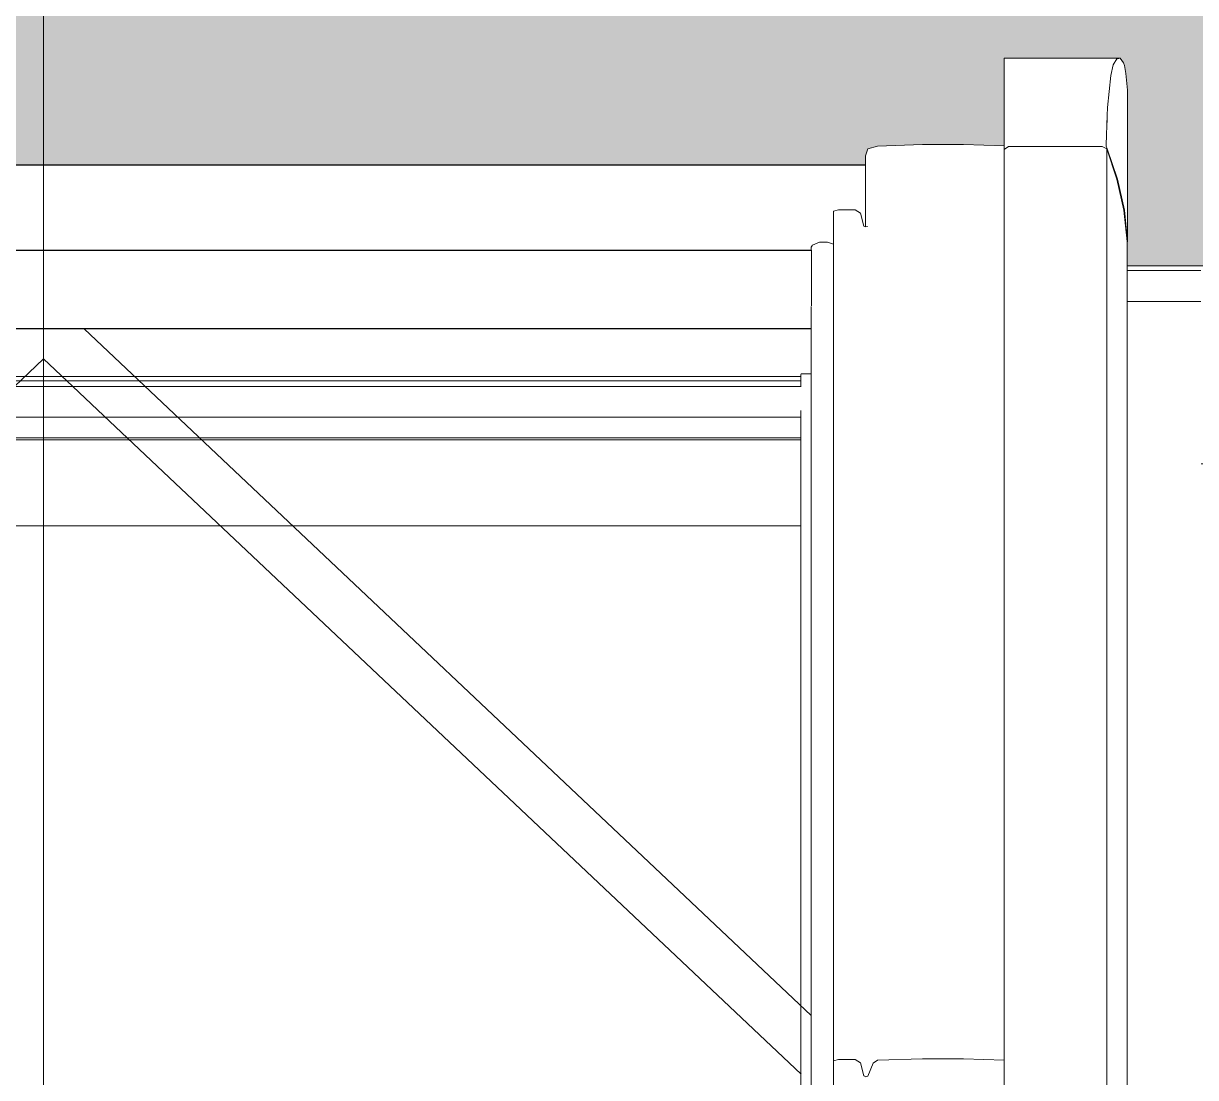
# Model space of a CAD drawing. Header units: metres. Extents: x -208 to 1512, y -277 to 123.
# Drawn here: x 13.6939 to 14.1542, y -2.5162 to -2.1023 of the extents above; entities that cross this region are included whole.
import ezdxf

# ---------------------------------------------------------------- set-up
doc = ezdxf.new("R2010")
doc.units = ezdxf.units.M
doc.header["$MEASUREMENT"] = 0
doc.linetypes.add('Wipeout_Contour', pattern=[1, 0, -1])
doc.layers.add('325 Dachfenster', color=7, linetype='Continuous')
doc.layers.add('330 Dachaufbau', color=7, linetype='Continuous')

# ---------------------------------------------------------------- blocks, each defined once
blk = doc.blocks.new('Dachfläche_22_4', base_point=(12.655, -4.6))
at = {"layer": '330 Dachaufbau', "linetype": 'Continuous', "lineweight": 0, "true_color": 0x000000}
h = blk.add_hatch(color=18, dxfattribs=at)
h.paths.add_polyline_path([(18.84003, -4.5), (18.83988, -4.54333), (18.83969, -4.6), (18.97043, -4.6), (18.98599, 0.07), (17.955, 0.07), (17.955, -0.77152), (16.205, -0.77152), (16.205, 0.07), (15.195, 0.07), (15.195, -0.4), (15.505, -0.4), (15.505, -0.73528), (12.655, -0.73528), (12.655, -4.5)])
h.paths.add_polyline_path([(17.93, -3.79873), (16.23, -3.79873), (16.23, -2.1975), (17.93, -2.1975)], flags=0)
h.paths.add_polyline_path([(14.99185, -2.1975), (14.99185, -3.79873), (13.29185, -3.79873), (13.29185, -2.1975)], flags=0)
at = {"color": 254, "linetype": 'Wipeout_Contour', "lineweight": 0, "ltscale": 57.309891}
blk.add_wipeout([(13.29185, -2.22224), (14.99185, -2.22224), (14.99185, -2.1975), (13.29185, -2.1975)], dxfattribs=at).dxf.layer = '330 Dachaufbau'
at = {"color": 254, "linetype": 'Wipeout_Contour', "lineweight": 0, "ltscale": 57.345708}
blk.add_wipeout([(13.29185, -2.27528), (14.99185, -2.27528), (14.99185, -2.2576), (13.29185, -2.2576)], dxfattribs=at).dxf.layer = '330 Dachaufbau'
at = {"layer": '330 Dachaufbau', "color": 7, "linetype": 'Continuous', "lineweight": 18, "flags": 128}
for points in [[(14.99185, -2.1975), (13.29185, -2.1975)], [(13.29185, -2.27528), (14.99185, -2.27528)]]:
    blk.add_lwpolyline(points, dxfattribs=at)
at = {"color": 254, "linetype": 'Wipeout_Contour', "lineweight": 0, "ltscale": 57.328997}
blk.add_wipeout([(13.29185, -2.2576), (14.99185, -2.2576), (14.99185, -2.22224), (13.29185, -2.22224)], dxfattribs=at).dxf.layer = '330 Dachaufbau'
blk = doc.blocks.new('DF Marker 27[475]_4', base_point=(13.70185, -2.22182))
at = {"layer": '325 Dachfenster', "color": 7, "linetype": 'Continuous', "lineweight": 13}
blk.add_line((13.70185, 1.53443), (13.70185, -4.11337), dxfattribs=at)
blk = doc.blocks.new('VELUX SlopeRoofBundle[17]_4')
at = {"color": 254, "linetype": 'Wipeout_Contour', "lineweight": 0, "ltscale": 55.547182}
blk.add_wipeout([(13.40035, -2.19134), (13.40035, -2.19156), (14.00335, -2.19156), (14.00335, -2.19134)], dxfattribs=at).dxf.layer = '325 Dachfenster'
at = {"color": 254, "linetype": 'Wipeout_Contour', "lineweight": 0, "ltscale": 111.091233}
blk.add_wipeout([(14.00335, -2.21235), (13.40035, -2.21235), (13.40035, -2.2132), (13.40045, -2.21347), (13.40045, -2.21425), (14.00325, -2.21425), (14.00325, -2.21347), (14.00335, -2.2132)], dxfattribs=at).dxf.layer = '325 Dachfenster'
at = {"color": 254, "linetype": 'Wipeout_Contour', "lineweight": 0, "ltscale": 55.565899}
blk.add_wipeout([(14.00325, -2.21934), (13.40045, -2.21934), (13.40045, -2.2221), (14.00325, -2.2221)], dxfattribs=at).dxf.layer = '325 Dachfenster'
at = {"color": 254, "linetype": 'Wipeout_Contour', "lineweight": 0, "ltscale": 146.778383}
blk.add_wipeout([(14.12735, -2.22338), (14.12735, -2.75824), (14.12755, -2.76012), (14.12755, -2.76014), (14.12815, -2.76329), (14.12945, -2.77719), (14.12945, -2.79316), (14.12948, -2.84047), (14.14185, -2.84047), (14.14185, -2.22338)], dxfattribs=at).dxf.layer = '325 Dachfenster'
at = {"color": 254, "linetype": 'Wipeout_Contour', "lineweight": 0, "ltscale": 57.04864}
blk.add_wipeout([(14.01205, -2.50968), (14.01205, -2.69331), (14.01395, -2.69331), (14.01395, -2.50919)], dxfattribs=at).dxf.layer = '325 Dachfenster'
at = {"color": 254, "linetype": 'Wipeout_Contour', "lineweight": 0, "ltscale": 57.095247}
blk.add_wipeout([(14.02395, -2.51562), (14.02395, -2.69331), (14.02475, -2.69331), (14.02475, -2.51591)], dxfattribs=at).dxf.layer = '325 Dachfenster'
at = {"color": 254, "linetype": 'Wipeout_Contour', "lineweight": 0, "ltscale": 55.55074}
blk.add_wipeout([(13.40035, -2.20216), (14.00335, -2.20216), (14.00335, -2.19156), (13.40035, -2.19156)], dxfattribs=at).dxf.layer = '325 Dachfenster'
at = {"color": 254, "linetype": 'Wipeout_Contour', "lineweight": 0, "ltscale": 55.558407}
blk.add_wipeout([(13.40035, -2.2115), (14.00335, -2.2115), (14.00335, -2.20648), (13.40035, -2.20648)], dxfattribs=at).dxf.layer = '325 Dachfenster'
at = {"color": 254, "linetype": 'Wipeout_Contour', "lineweight": 0, "ltscale": 72.007707}
blk.add_wipeout([(14.12735, -2.21296), (14.12735, -2.22338), (14.14185, -2.22338), (14.14185, -2.21147), (14.12735, -2.21148)], dxfattribs=at).dxf.layer = '325 Dachfenster'
at = {"color": 254, "linetype": 'Wipeout_Contour', "lineweight": 0, "ltscale": 55.562609}
blk.add_wipeout([(13.40045, -2.21531), (13.40045, -2.21595), (14.00325, -2.21595), (14.00325, -2.21531)], dxfattribs=at).dxf.layer = '325 Dachfenster'
at = {"color": 254, "linetype": 'Wipeout_Contour', "lineweight": 0, "ltscale": 55.56678}
blk.add_wipeout([(13.40045, -2.2221), (13.40045, -2.22217), (14.00325, -2.22217), (14.00325, -2.2221)], dxfattribs=at).dxf.layer = '325 Dachfenster'
at = {"color": 254, "linetype": 'Wipeout_Contour', "lineweight": 0, "ltscale": 57.098329}
blk.add_wipeout([(14.02475, -2.51591), (14.02475, -2.69331), (14.02555, -2.69331), (14.02555, -2.51569)], dxfattribs=at).dxf.layer = '325 Dachfenster'
at = {"color": 254, "linetype": 'Wipeout_Contour', "lineweight": 0, "ltscale": 55.555417}
blk.add_wipeout([(13.40035, -2.20216), (13.40035, -2.20648), (14.00335, -2.20648), (14.00335, -2.20216)], dxfattribs=at).dxf.layer = '325 Dachfenster'
at = {"color": 254, "linetype": 'Wipeout_Contour', "lineweight": 0, "ltscale": 55.56207}
blk.add_wipeout([(13.40045, -2.21425), (13.40045, -2.21531), (14.00325, -2.21531), (14.00325, -2.21425)], dxfattribs=at).dxf.layer = '325 Dachfenster'
at = {"color": 254, "linetype": 'Wipeout_Contour', "lineweight": 0, "ltscale": 142.146392}
blk.add_wipeout([(14.14185, -2.22338), (14.14185, -2.84047), (14.15423, -2.84047), (14.15425, -2.79316), (14.15425, -2.77719), (14.15555, -2.76329), (14.15615, -2.76014), (14.15615, -2.76012), (14.15635, -2.75824), (14.15635, -2.22338)], dxfattribs=at).dxf.layer = '325 Dachfenster'
at = {"color": 254, "linetype": 'Wipeout_Contour', "lineweight": 0, "ltscale": 57.106828}
blk.add_wipeout([(14.02555, -2.51569), (14.02555, -2.69331), (14.02755, -2.69331), (14.02755, -2.51053)], dxfattribs=at).dxf.layer = '325 Dachfenster'
at = {"color": 254, "linetype": 'Wipeout_Contour', "lineweight": 0, "ltscale": 55.560236}
blk.add_wipeout([(13.40035, -2.21235), (14.00335, -2.21235), (14.00335, -2.2115), (13.40035, -2.2115)], dxfattribs=at).dxf.layer = '325 Dachfenster'
at = {"color": 254, "linetype": 'Wipeout_Contour', "lineweight": 0, "ltscale": 71.102091}
blk.add_wipeout([(14.15635, -2.21148), (14.14185, -2.21147), (14.14185, -2.22338), (14.15635, -2.22338), (14.15635, -2.21296)], dxfattribs=at).dxf.layer = '325 Dachfenster'
at = {"color": 254, "linetype": 'Wipeout_Contour', "lineweight": 0, "ltscale": 55.564149}
blk.add_wipeout([(13.40045, -2.21666), (13.40045, -2.21934), (14.00325, -2.21934), (14.00325, -2.21666)], dxfattribs=at).dxf.layer = '325 Dachfenster'
at = {"color": 254, "linetype": 'Wipeout_Contour', "lineweight": 0, "ltscale": 57.094332}
blk.add_wipeout([(14.02265, -2.51046), (14.02265, -2.69331), (14.02395, -2.69331), (14.02395, -2.51562)], dxfattribs=at).dxf.layer = '325 Dachfenster'
at = {"color": 254, "linetype": 'Wipeout_Contour', "lineweight": 0, "ltscale": 57.109992}
blk.add_wipeout([(14.02755, -2.51053), (14.02755, -2.69331), (14.02935, -2.69331), (14.02935, -2.50947)], dxfattribs=at).dxf.layer = '325 Dachfenster'
at = {"color": 254, "linetype": 'Wipeout_Contour', "lineweight": 0, "ltscale": 55.563041}
blk.add_wipeout([(13.40045, -2.21595), (13.40045, -2.21666), (14.00325, -2.21666), (14.00325, -2.21595)], dxfattribs=at).dxf.layer = '325 Dachfenster'
at = {"color": 254, "linetype": 'Wipeout_Contour', "lineweight": 0, "ltscale": 57.083255}
blk.add_wipeout([(14.02055, -2.50919), (14.02055, -2.69331), (14.02265, -2.69331), (14.02265, -2.51046)], dxfattribs=at).dxf.layer = '325 Dachfenster'
at = {"color": 254, "linetype": 'Wipeout_Contour', "lineweight": 0, "ltscale": 57.14765}
blk.add_wipeout([(14.02935, -2.50947), (14.02935, -2.69331), (14.04695, -2.69331), (14.04695, -2.50891)], dxfattribs=at).dxf.layer = '325 Dachfenster'
at = {"color": 254, "linetype": 'Wipeout_Contour', "lineweight": 0, "ltscale": 56.921578}
blk.add_wipeout([(14.02475, -2.18222), (14.02395, -2.18194), (14.02395, -2.51562), (14.02475, -2.51591)], dxfattribs=at).dxf.layer = '325 Dachfenster'
at = {"color": 254, "linetype": 'Wipeout_Contour', "lineweight": 0, "ltscale": 57.064933}
blk.add_wipeout([(14.01395, -2.69331), (14.02055, -2.69331), (14.02055, -2.50919), (14.01395, -2.50919)], dxfattribs=at).dxf.layer = '325 Dachfenster'
at = {"color": 254, "linetype": 'Wipeout_Contour', "lineweight": 0, "ltscale": 57.21352}
blk.add_wipeout([(14.04695, -2.50891), (14.04695, -2.69331), (14.06315, -2.69331), (14.06315, -2.50891)], dxfattribs=at).dxf.layer = '325 Dachfenster'
at = {"color": 254, "linetype": 'Wipeout_Contour', "lineweight": 0, "ltscale": 56.872592}
blk.add_wipeout([(14.01205, -2.176), (14.01205, -2.50968), (14.01395, -2.50919), (14.01395, -2.1755)], dxfattribs=at).dxf.layer = '325 Dachfenster'
at = {"color": 254, "linetype": 'Wipeout_Contour', "lineweight": 0, "ltscale": 56.927346}
blk.add_wipeout([(14.02755, -2.17681), (14.02555, -2.18197), (14.02555, -2.51569), (14.02755, -2.51053)], dxfattribs=at).dxf.layer = '325 Dachfenster'
at = {"color": 254, "linetype": 'Wipeout_Contour', "lineweight": 0, "ltscale": 71.207493}
blk.add_wipeout([(14.06315, -2.69331), (14.07905, -2.69331), (14.07905, -2.67954), (14.07905, -2.50942), (14.06315, -2.50891)], dxfattribs=at).dxf.layer = '325 Dachfenster'
at = {"color": 254, "linetype": 'Wipeout_Contour', "lineweight": 0, "ltscale": 57.101636}
blk.add_wipeout([(14.06315, -2.50891), (14.07905, -2.50942), (14.07905, -2.1757), (14.06315, -2.17519)], dxfattribs=at).dxf.layer = '325 Dachfenster'
at = {"color": 254, "linetype": 'Wipeout_Contour', "lineweight": 0, "ltscale": 84.432177}
blk.add_wipeout([(14.02475, -2.18222), (14.02475, -2.51591), (14.02555, -2.51569), (14.02555, -2.18197), (14.02545, -2.182), (14.02545, -2.18204)], dxfattribs=at).dxf.layer = '325 Dachfenster'
at = {"color": 254, "linetype": 'Wipeout_Contour', "lineweight": 0, "ltscale": 56.914834}
blk.add_wipeout([(14.02395, -2.18194), (14.02265, -2.17678), (14.02265, -2.51046), (14.02395, -2.51562)], dxfattribs=at).dxf.layer = '325 Dachfenster'
at = {"color": 254, "linetype": 'Wipeout_Contour', "lineweight": 0, "ltscale": 56.933723}
blk.add_wipeout([(14.02755, -2.51053), (14.02935, -2.50947), (14.02935, -2.17575), (14.02755, -2.17681)], dxfattribs=at).dxf.layer = '325 Dachfenster'
at = {"layer": '325 Dachfenster', "linetype": 'Continuous', "lineweight": 0, "flags": 128}
for points in [[(14.02395, -2.51562), (14.02475, -2.51591)], [(14.02475, -2.51591), (14.02555, -2.51569)]]:
    blk.add_lwpolyline(points, dxfattribs=at)
at = {"color": 254, "linetype": 'Wipeout_Contour', "lineweight": 0, "ltscale": 56.889354}
blk.add_wipeout([(14.01395, -2.1755), (14.01395, -2.50919), (14.02055, -2.50919), (14.02055, -2.1755)], dxfattribs=at).dxf.layer = '325 Dachfenster'
at = {"color": 254, "linetype": 'Wipeout_Contour', "lineweight": 0, "ltscale": 56.971724}
blk.add_wipeout([(14.02935, -2.17575), (14.02935, -2.50947), (14.04695, -2.50891), (14.04695, -2.17519)], dxfattribs=at).dxf.layer = '325 Dachfenster'
at = {"layer": '325 Dachfenster', "linetype": 'Continuous', "lineweight": 0, "flags": 128}
for points in [[(14.02555, -2.51569), (14.02755, -2.51053)], [(14.02755, -2.51053), (14.02935, -2.50947)]]:
    blk.add_lwpolyline(points, dxfattribs=at)
at = {"color": 254, "linetype": 'Wipeout_Contour', "lineweight": 0, "ltscale": 56.906653}
blk.add_wipeout([(14.02055, -2.50919), (14.02265, -2.51046), (14.02265, -2.17678), (14.02055, -2.1755)], dxfattribs=at).dxf.layer = '325 Dachfenster'
at = {"color": 254, "linetype": 'Wipeout_Contour', "lineweight": 0, "ltscale": 57.038283}
blk.add_wipeout([(14.04695, -2.50891), (14.06315, -2.50891), (14.06315, -2.17519), (14.04695, -2.17519)], dxfattribs=at).dxf.layer = '325 Dachfenster'
at = {"layer": '325 Dachfenster', "linetype": 'Continuous', "lineweight": 0, "flags": 128}
for points in [[(14.02055, -2.50919), (14.02265, -2.51046)], [(14.02265, -2.51046), (14.02395, -2.51562)]]:
    blk.add_lwpolyline(points, dxfattribs=at)
at = {"color": 254, "linetype": 'Wipeout_Contour', "lineweight": 0, "ltscale": 99.332721}
blk.add_wipeout([(14.02455, -2.18215), (14.02475, -2.18222), (14.02545, -2.18204), (14.02545, -2.182), (14.02553, -2.18198), (14.02555, -2.1819), (14.02455, -2.15426)], dxfattribs=at).dxf.layer = '325 Dachfenster'
at = {"color": 254, "linetype": 'Wipeout_Contour', "lineweight": 0, "ltscale": 57.114489}
blk.add_wipeout([(14.02455, -2.15426), (14.02555, -2.1819), (14.02755, -2.17681), (14.02556, -2.15159)], dxfattribs=at).dxf.layer = '325 Dachfenster'
at = {"color": 254, "linetype": 'Wipeout_Contour', "lineweight": 0, "ltscale": 42.655578}
blk.add_wipeout([(14.02555, -2.1515), (14.02755, -2.17681), (14.02935, -2.17575)], dxfattribs=at).dxf.layer = '325 Dachfenster'
at = {"color": 254, "linetype": 'Wipeout_Contour', "lineweight": 0, "ltscale": 42.02773}
blk.add_wipeout([(14.02555, -2.1515), (14.02455, -2.15426), (14.02556, -2.15159)], dxfattribs=at).dxf.layer = '325 Dachfenster'
at = {"color": 254, "linetype": 'Wipeout_Contour', "lineweight": 0, "ltscale": 42.043318}
blk.add_wipeout([(14.02555, -2.1515), (14.02935, -2.17575), (14.02935, -2.15044)], dxfattribs=at).dxf.layer = '325 Dachfenster'
at = {"layer": '325 Dachfenster', "linetype": 'Continuous', "lineweight": 0, "flags": 128}
blk.add_lwpolyline([(14.02455, -2.15426), (14.02555, -2.1515)], dxfattribs=at)
at = {"color": 254, "linetype": 'Wipeout_Contour', "lineweight": 0, "ltscale": 56.849141}
blk.add_wipeout([(14.02935, -2.17575), (14.04695, -2.17519), (14.04695, -2.14987), (14.02935, -2.15044)], dxfattribs=at).dxf.layer = '325 Dachfenster'
at = {"color": 254, "linetype": 'Wipeout_Contour', "lineweight": 0, "ltscale": 55.526549}
blk.add_wipeout([(14.02455, -2.15783), (13.37915, -2.15783), (13.37915, -2.1579), (14.02455, -2.1579)], dxfattribs=at).dxf.layer = '325 Dachfenster'
at = {"color": 254, "linetype": 'Wipeout_Contour', "lineweight": 0, "ltscale": 56.91743}
blk.add_wipeout([(14.06315, -2.14987), (14.04695, -2.14987), (14.04695, -2.17519), (14.06315, -2.17519)], dxfattribs=at).dxf.layer = '325 Dachfenster'
at = {"color": 254, "linetype": 'Wipeout_Contour', "lineweight": 0, "ltscale": 55.53045}
blk.add_wipeout([(13.37915, -2.1579), (13.37915, -2.16985), (14.02455, -2.16985), (14.02455, -2.1579)], dxfattribs=at).dxf.layer = '325 Dachfenster'
at = {"layer": '325 Dachfenster', "linetype": 'Continuous', "lineweight": 0, "flags": 128}
blk.add_lwpolyline([(13.37915, -2.15783), (14.02455, -2.15783)], dxfattribs=at)
at = {"color": 254, "linetype": 'Wipeout_Contour', "lineweight": 0, "ltscale": 56.979864}
blk.add_wipeout([(14.06315, -2.17519), (14.07905, -2.1757), (14.07905, -2.15039), (14.06315, -2.14987)], dxfattribs=at).dxf.layer = '325 Dachfenster'
at = {"color": 254, "linetype": 'Wipeout_Contour', "lineweight": 0, "ltscale": 222.153629}
blk.add_wipeout([(14.02455, -2.16985), (13.37915, -2.16985), (13.37915, -2.18215), (13.37975, -2.18194), (13.38105, -2.17678), (13.38315, -2.1755), (13.38975, -2.1755), (13.39165, -2.176), (13.39165, -2.18441), (14.01205, -2.18441), (14.01205, -2.176), (14.01395, -2.1755), (14.02055, -2.1755), (14.02265, -2.17678), (14.02395, -2.18194), (14.02455, -2.18215)], dxfattribs=at).dxf.layer = '325 Dachfenster'
at = {"layer": '325 Dachfenster', "linetype": 'Continuous', "lineweight": 0, "flags": 128}
for points in [[(14.01205, -2.176), (14.01395, -2.1755), (14.02055, -2.1755)], [(14.02055, -2.1755), (14.02265, -2.17678)]]:
    blk.add_lwpolyline(points, dxfattribs=at)
at = {"color": 254, "linetype": 'Wipeout_Contour', "lineweight": 0, "ltscale": 196.674284}
blk.add_wipeout([(14.07905, -2.15046), (14.07905, -2.15186), (14.08075, -2.15061), (14.11755, -2.15061), (14.11935, -2.15157), (14.12335, -2.16352), (14.12605, -2.17569), (14.12735, -2.18793), (14.12735, -2.18808), (14.12755, -2.18793), (14.12625, -2.17569), (14.12355, -2.16352), (14.11955, -2.15157), (14.11913, -2.15046)], dxfattribs=at).dxf.layer = '325 Dachfenster'
at = {"color": 254, "linetype": 'Wipeout_Contour', "lineweight": 0, "ltscale": 57.91345}
blk.add_wipeout([(14.02555, -2.1819), (14.02553, -2.18198), (14.02555, -2.18197), (14.02755, -2.17681)], dxfattribs=at).dxf.layer = '325 Dachfenster'
at = {"color": 254, "linetype": 'Wipeout_Contour', "lineweight": 0, "ltscale": 194.568205}
blk.add_wipeout([(13.39165, -2.18441), (13.39165, -2.18898), (13.39405, -2.18816), (13.39715, -2.18823), (13.39995, -2.18936), (13.40045, -2.19021), (13.40045, -2.19134), (14.00325, -2.19134), (14.00325, -2.19021), (14.00375, -2.18936), (14.00655, -2.18823), (14.00965, -2.18816), (14.01205, -2.18898), (14.01205, -2.18441)], dxfattribs=at).dxf.layer = '325 Dachfenster'
at = {"layer": '325 Dachfenster', "linetype": 'Continuous', "lineweight": 0, "flags": 128}
for points in [[(14.02455, -2.18215), (14.02455, -2.15426)], [(14.02265, -2.17678), (14.02395, -2.18194)], [(14.02395, -2.18194), (14.02475, -2.18222)], [(14.02475, -2.18222), (14.02545, -2.18204)], [(14.02545, -2.18204), (14.02545, -2.182)], [(14.02553, -2.18198), (14.02555, -2.1819)]]:
    blk.add_lwpolyline(points, dxfattribs=at)
at = {"color": 254, "linetype": 'Wipeout_Contour', "lineweight": 0, "ltscale": 85.369702}
blk.add_wipeout([(14.12355, -2.16352), (14.12625, -2.17569), (14.12625, -2.11886), (14.12586, -2.11774), (14.12455, -2.11589), (14.12355, -2.11619)], dxfattribs=at).dxf.layer = '325 Dachfenster'
at = {"color": 254, "linetype": 'Wipeout_Contour', "lineweight": 0, "ltscale": 114.937063}
blk.add_wipeout([(14.00325, -2.21347), (14.00325, -2.69331), (14.00375, -2.69331), (14.00375, -2.18936), (14.00325, -2.19021), (14.00325, -2.19134), (14.00335, -2.19134), (14.00335, -2.2132)], dxfattribs=at).dxf.layer = '325 Dachfenster'
at = {"color": 254, "linetype": 'Wipeout_Contour', "lineweight": 0, "ltscale": 114.250777}
blk.add_wipeout([(14.11955, -2.13852), (14.11955, -2.15157), (14.12355, -2.16352), (14.12355, -2.11619), (14.12326, -2.11624), (14.12185, -2.11859), (14.12089, -2.1228), (14.11968, -2.13533)], dxfattribs=at).dxf.layer = '325 Dachfenster'
at = {"color": 254, "linetype": 'Wipeout_Contour', "lineweight": 0, "ltscale": 71.49732}
blk.add_wipeout([(14.12625, -2.11886), (14.12625, -2.17569), (14.12755, -2.18793), (14.12755, -2.12852), (14.12679, -2.12203)], dxfattribs=at).dxf.layer = '325 Dachfenster'
at = {"color": 254, "linetype": 'Wipeout_Contour', "lineweight": 0, "ltscale": 56.915374}
blk.add_wipeout([(14.00375, -2.69331), (14.00655, -2.69331), (14.00655, -2.18823), (14.00375, -2.18936)], dxfattribs=at).dxf.layer = '325 Dachfenster'
at = {"layer": '325 Dachfenster', "linetype": 'Continuous', "lineweight": 0, "flags": 128}
for points in [[(14.00325, -2.19021), (14.00375, -2.18936)], [(14.00325, -2.19021), (14.00325, -2.19134)], [(13.40035, -2.19134), (14.00335, -2.19134)], [(14.00335, -2.19156), (14.00335, -2.19134)], [(14.00335, -2.2132), (14.00335, -2.21235), (14.00335, -2.2115), (14.00335, -2.20648), (14.00335, -2.20216), (14.00335, -2.19156)]]:
    blk.add_lwpolyline(points, dxfattribs=at)
at = {"color": 254, "linetype": 'Wipeout_Contour', "lineweight": 0, "ltscale": 70.964969}
blk.add_wipeout([(14.07905, -2.11589), (14.07905, -2.11624), (14.12326, -2.11624), (14.12355, -2.11619), (14.12455, -2.11589)], dxfattribs=at).dxf.layer = '325 Dachfenster'
at = {"color": 254, "linetype": 'Wipeout_Contour', "lineweight": 0, "ltscale": 57.102077}
blk.add_wipeout([(14.07905, -2.13533), (14.11968, -2.13533), (14.12089, -2.1228), (14.07905, -2.1228)], dxfattribs=at).dxf.layer = '325 Dachfenster'
at = {"color": 254, "linetype": 'Wipeout_Contour', "lineweight": 0, "ltscale": 72.242469}
blk.add_wipeout([(14.12605, -2.17569), (14.12605, -2.74698), (14.12625, -2.74788), (14.12735, -2.75824), (14.12735, -2.18793)], dxfattribs=at).dxf.layer = '325 Dachfenster'
at = {"color": 254, "linetype": 'Wipeout_Contour', "lineweight": 0, "ltscale": 56.926531}
blk.add_wipeout([(14.00655, -2.18823), (14.00655, -2.69331), (14.00965, -2.69331), (14.00965, -2.18816)], dxfattribs=at).dxf.layer = '325 Dachfenster'
at = {"color": 254, "linetype": 'Wipeout_Contour', "lineweight": 0, "ltscale": 111.538989}
blk.add_wipeout([(13.40045, -2.49183), (13.40045, -2.51658), (13.58759, -2.69331), (13.81611, -2.69331), (14.00325, -2.51658), (14.00325, -2.49183), (13.71773, -2.22217), (13.68598, -2.22217)], dxfattribs=at).dxf.layer = '325 Dachfenster'
at = {"layer": '325 Dachfenster', "linetype": 'Continuous', "lineweight": 0}
blk.add_line((13.70185, 1.53443), (13.70185, -4.11337), dxfattribs=at)
at = {"layer": '325 Dachfenster', "linetype": 'Continuous', "lineweight": 0, "flags": 128}
for points in [[(14.00375, -2.18936), (14.00655, -2.18823)], [(13.70185, -2.23405), (13.6904, -2.24487), (13.68066, -2.25406), (13.40442, -2.51496)]]:
    blk.add_lwpolyline(points, dxfattribs=at)
at = {"color": 254, "linetype": 'Wipeout_Contour', "lineweight": 0, "ltscale": 57.092859}
blk.add_wipeout([(14.07905, -2.1228), (14.12089, -2.1228), (14.12185, -2.11859), (14.07905, -2.11859)], dxfattribs=at).dxf.layer = '325 Dachfenster'
at = {"color": 254, "linetype": 'Wipeout_Contour', "lineweight": 0, "ltscale": 70.843871}
blk.add_wipeout([(14.11968, -2.13533), (14.07905, -2.13533), (14.07905, -2.15004), (14.11905, -2.15004), (14.11955, -2.13852)], dxfattribs=at).dxf.layer = '325 Dachfenster'
at = {"color": 254, "linetype": 'Wipeout_Contour', "lineweight": 0, "ltscale": 72.298496}
blk.add_wipeout([(14.12335, -2.16352), (14.12335, -2.73511), (14.12355, -2.73571), (14.12605, -2.74698), (14.12605, -2.17569)], dxfattribs=at).dxf.layer = '325 Dachfenster'
at = {"color": 254, "linetype": 'Wipeout_Contour', "lineweight": 0, "ltscale": 56.937673}
blk.add_wipeout([(14.01205, -2.18898), (14.00965, -2.18816), (14.00965, -2.69331), (14.01205, -2.69331)], dxfattribs=at).dxf.layer = '325 Dachfenster'
at = {"color": 254, "linetype": 'Wipeout_Contour', "lineweight": 0, "ltscale": 41.749642}
blk.add_wipeout([(13.71773, -2.22217), (14.00325, -2.49183), (14.00325, -2.22217)], dxfattribs=at).dxf.layer = '325 Dachfenster'
at = {"layer": '325 Dachfenster', "linetype": 'Continuous', "lineweight": 0, "flags": 128}
for points in [[(14.12755, -2.18793), (14.12755, -2.12852)], [(14.01205, -2.176), (14.01205, -2.50968), (14.01205, -2.69331)], [(14.00655, -2.18823), (14.00965, -2.18816)], [(14.00965, -2.18816), (14.01205, -2.18898)], [(14.12735, -2.18793), (14.12735, -2.75824)], [(14.12735, -2.18808), (14.12755, -2.18793)], [(14.00325, -2.21347), (14.00325, -2.69331)], [(14.15635, -2.21148), (14.14185, -2.21147), (14.12735, -2.21148)], [(13.40045, -2.2221), (14.00325, -2.2221)], [(13.40045, -2.22217), (14.00325, -2.22217)], [(13.71773, -2.22217), (14.00325, -2.49183)], [(13.70185, -2.23405), (13.71331, -2.24487), (13.72304, -2.25406), (13.99929, -2.51496)], [(13.40455, -2.24098), (13.99915, -2.24098)], [(13.99935, -2.23992), (13.99915, -2.24013)], [(13.99915, -2.24013), (13.99915, -2.24487)], [(14.00325, -2.23992), (13.99935, -2.23992)], [(13.40442, -2.24487), (13.99929, -2.24487)], [(13.40455, -2.24268), (13.99915, -2.24268)], [(13.99915, -2.25435), (13.99915, -2.69331)], [(13.40455, -2.25689), (13.99915, -2.25689)], [(13.40455, -2.26502), (13.99915, -2.26502)], [(13.40455, -2.2658), (13.99915, -2.2658)], [(13.40455, -2.29953), (13.99915, -2.29953)], [(14.01205, -2.50968), (14.01395, -2.50919), (14.02055, -2.50919)]]:
    blk.add_lwpolyline(points, dxfattribs=at)
at = {"color": 254, "linetype": 'Wipeout_Contour', "lineweight": 0, "ltscale": 57.102418}
blk.add_wipeout([(14.07905, -2.11624), (14.07905, -2.11859), (14.12185, -2.11859), (14.12326, -2.11624)], dxfattribs=at).dxf.layer = '325 Dachfenster'
at = {"color": 254, "linetype": 'Wipeout_Contour', "lineweight": 0, "ltscale": 57.085986}
blk.add_wipeout([(14.07905, -2.15004), (14.07905, -2.15046), (14.11913, -2.15046), (14.11905, -2.15004)], dxfattribs=at).dxf.layer = '325 Dachfenster'
at = {"layer": '325 Dachfenster', "linetype": 'Continuous', "lineweight": 0, "flags": 128}
blk.add_lwpolyline([(14.12455, -2.11589), (14.07905, -2.11589)], dxfattribs=at)
at = {"color": 254, "linetype": 'Wipeout_Contour', "lineweight": 0, "ltscale": 57.107594}
blk.add_wipeout([(14.11955, -2.13852), (14.11905, -2.15004), (14.11913, -2.15046), (14.11955, -2.15157)], dxfattribs=at).dxf.layer = '325 Dachfenster'
at = {"color": 254, "linetype": 'Wipeout_Contour', "lineweight": 0, "ltscale": 57.209997}
blk.add_wipeout([(14.07905, -2.15186), (14.07905, -2.72249), (14.08075, -2.72249), (14.08075, -2.15061)], dxfattribs=at).dxf.layer = '325 Dachfenster'
at = {"color": 254, "linetype": 'Wipeout_Contour', "lineweight": 0, "ltscale": 85.667473}
blk.add_wipeout([(14.11935, -2.15157), (14.11755, -2.15061), (14.11755, -2.72249), (14.11902, -2.72249), (14.1191, -2.72258), (14.11935, -2.72323)], dxfattribs=at).dxf.layer = '325 Dachfenster'
at = {"color": 254, "linetype": 'Wipeout_Contour', "lineweight": 0, "ltscale": 72.294073}
blk.add_wipeout([(14.11935, -2.72323), (14.11955, -2.72376), (14.12335, -2.73511), (14.12335, -2.16352), (14.11935, -2.15157)], dxfattribs=at).dxf.layer = '325 Dachfenster'
at = {"color": 254, "linetype": 'Wipeout_Contour', "lineweight": 0, "ltscale": 57.285738}
blk.add_wipeout([(14.08075, -2.72249), (14.11755, -2.72249), (14.11755, -2.15061), (14.08075, -2.15061)], dxfattribs=at).dxf.layer = '325 Dachfenster'
at = {"layer": '325 Dachfenster', "linetype": 'Continuous', "lineweight": 0, "flags": 128}
for points in [[(14.07905, -2.15004), (14.07905, -2.13533), (14.07905, -2.1228), (14.07905, -2.11859), (14.07905, -2.11624), (14.07905, -2.11589)], [(14.11905, -2.15004), (14.11955, -2.13852), (14.11968, -2.13533), (14.12089, -2.1228), (14.12185, -2.11859), (14.12326, -2.11624), (14.12355, -2.11619), (14.12455, -2.11589), (14.12586, -2.11774), (14.12625, -2.11886), (14.12679, -2.12203), (14.12755, -2.12852)], [(14.02555, -2.1515), (14.02935, -2.15044), (14.04695, -2.14987), (14.06315, -2.14987), (14.07905, -2.15039)], [(14.07905, -2.15046), (14.07905, -2.15004)], [(14.07905, -2.15186), (14.07905, -2.15046)], [(14.08075, -2.15061), (14.07905, -2.15186)], [(14.07905, -2.15186), (14.07905, -2.72249)], [(14.11755, -2.15061), (14.08075, -2.15061)], [(14.11935, -2.15157), (14.11755, -2.15061)], [(14.11905, -2.15004), (14.11913, -2.15046)], [(14.12755, -2.18793), (14.12625, -2.17569), (14.12355, -2.16352), (14.11955, -2.15157), (14.11913, -2.15046)], [(14.11935, -2.15157), (14.11935, -2.72323)], [(14.12735, -2.18793), (14.12605, -2.17569), (14.12335, -2.16352), (14.11935, -2.15157)], [(14.02935, -2.50947), (14.04695, -2.50891), (14.06315, -2.50891), (14.07905, -2.50942)]]:
    blk.add_lwpolyline(points, dxfattribs=at)
at = {"layer": '325 Dachfenster', "color": 7, "lineweight": 13}
blk.add_blockref('DF Marker 27[475]_4', (13.70185, -2.22182), dxfattribs=at)
blk = doc.blocks.new('Dachfläche_33_4', base_point=(15.03185, -2.19932))
at = {"layer": '325 Dachfenster', "color": 7, "linetype": 'Continuous', "lineweight": 13, "true_color": 0xf4f4f4, "flags": 128}
for points in [[(14.12735, -2.19932), (14.15635, -2.19932)], [(13.99915, -2.31926), (13.40455, -2.31926)], [(13.40455, -2.3636), (13.99915, -2.3636)]]:
    blk.add_lwpolyline(points, dxfattribs=at)
at = {"layer": '325 Dachfenster', "linetype": 'Continuous', "lineweight": 0}
blk.add_blockref('VELUX SlopeRoofBundle[17]_4', (0, 0), dxfattribs=at)

msp = doc.modelspace()

# ---------------------------------------------------------------- block references
at = {"layer": '330 Dachaufbau', "color": 7, "linetype": 'Continuous', "lineweight": 18}
msp.add_blockref('Dachfläche_22_4', (12.655, -4.6), dxfattribs=at)

# ---------------------------------------------------------------- next in the draw order: block references
at = {"layer": '325 Dachfenster', "color": 7, "linetype": 'Continuous', "lineweight": 13, "true_color": 0xf4f4f4}
msp.add_blockref('Dachfläche_33_4', (15.03185, -2.19932), dxfattribs=at)

doc.saveas('drawing.dxf')
